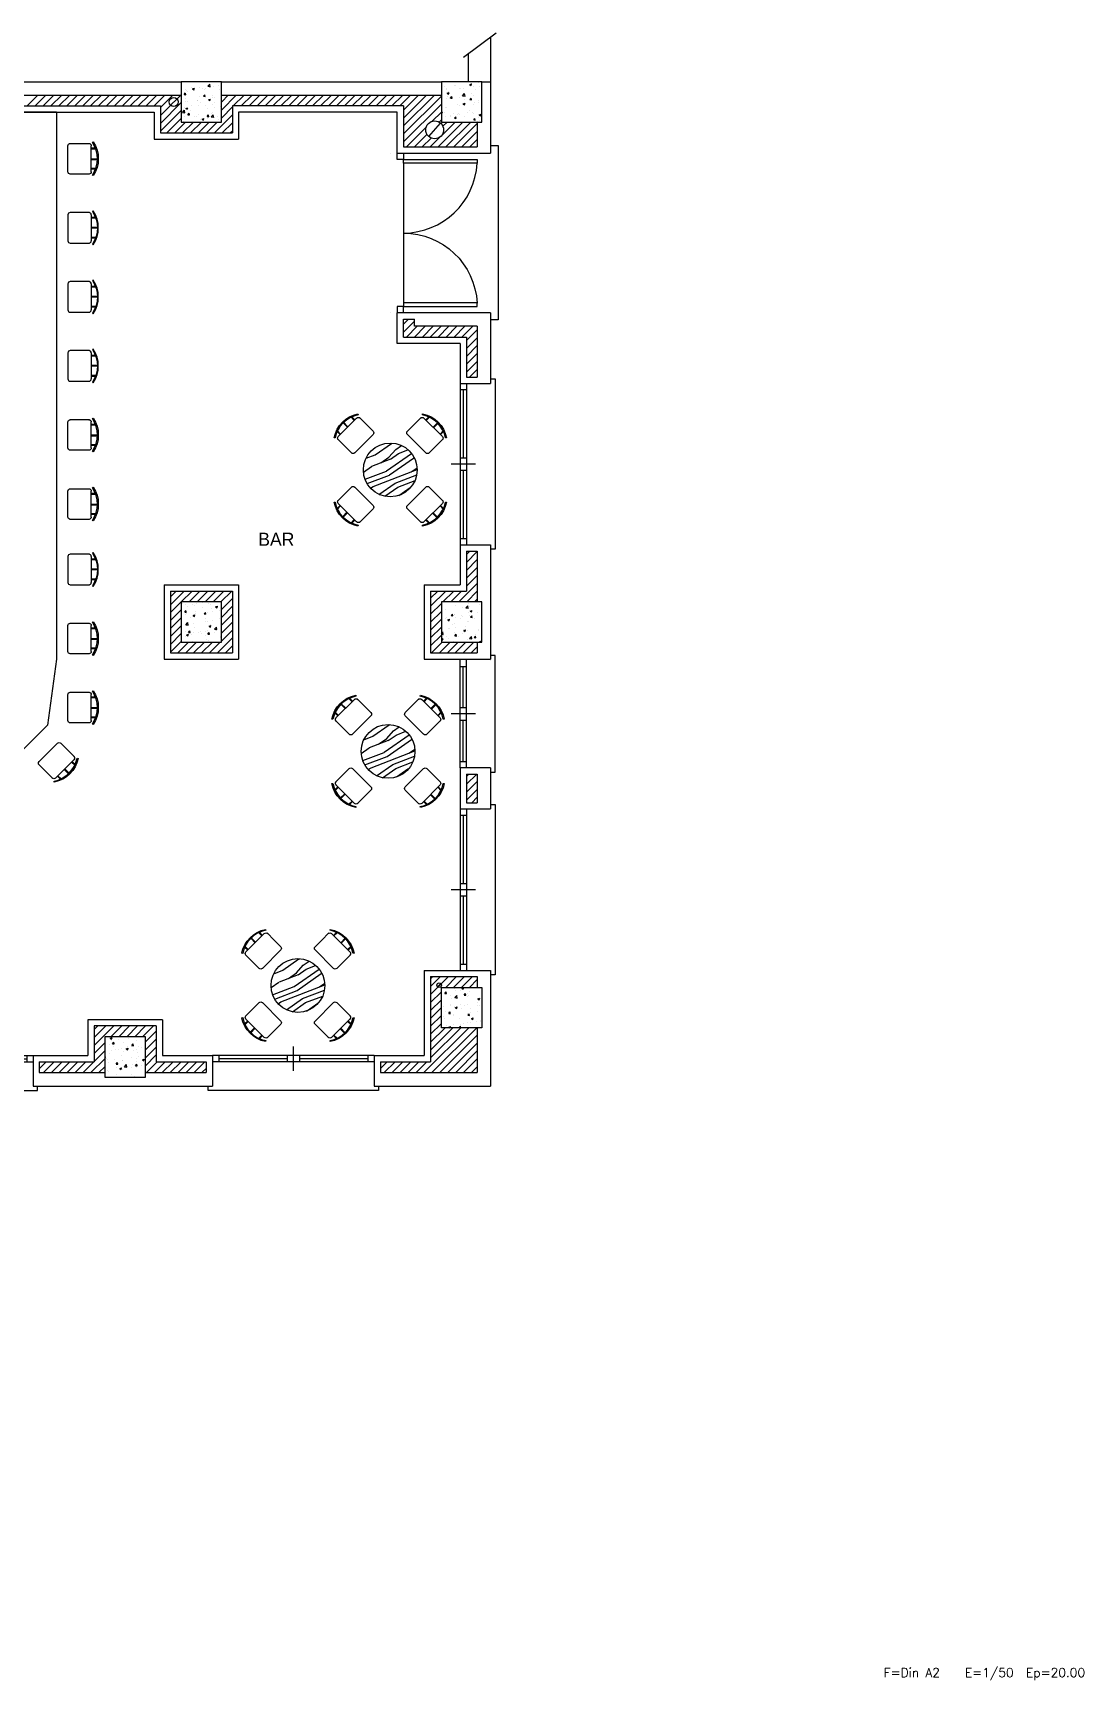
# Model space of a CAD drawing. Extents: x 33.7 to 63.4, y -76.7 to 11.5.
# Drawn here: x 51.65 to 63.36, y -24.05 to -5.68 of the extents above; entities that cross this region are included whole.
import ezdxf
from ezdxf.enums import TextEntityAlignment as Align

# ---------------------------------------------------------------- set-up
doc = ezdxf.new("R2010")
doc.units = 0
doc.header["$LTSCALE"] = 0.375
doc.layers.get('0').update_dxf_attribs({"linetype": 'CONTINUOUS'})
for name, color, linetype in [('AUX', 7, 'CONTINUOUS'), ('CARPINTERIA', 44, 'CONTINUOUS'), ('FORMATO', 3, 'CONTINUOUS'), ('INSONORIZACION', 43, 'CONTINUOUS'), ('MUEBLES', 1, 'CONTINUOUS'), ('MUROS', 3, 'CONTINUOUS'), ('PILARES', 2, 'CONTINUOUS'), ('TEXTOS', 2, 'CONTINUOUS')]:
    doc.layers.add(name, color=color, linetype=linetype)
doc.styles.add('SANSSERIF', font='UNIV.SHX')
doc.styles.get("Standard").update_dxf_attribs({"font": 'simplex', "height": 0.1})

# ---------------------------------------------------------------- blocks, each defined once
blk = doc.blocks.new('$HO08200007N')
at = {"color": 0}
for p, q in [((0.07, 0), (0.07, 0.82)), ((0.07, 0.82), (0.11, 0.82)), ((0.11, 0.82), (0.11, 0)), ((0, 0), (0.07, 0)), ((0.07, 0), (0.07, -0.07)), ((0.11, 0), (0.07, 0)), ((0.07, -0.07), (0, -0.07))]:
    blk.add_line(p, q, dxfattribs=at)
blk.add_arc((0.068, -0.001), 0.822, 0.0525, 87.0833, dxfattribs=at)
blk = doc.blocks.new('$D108200007N08215000N')
at = {"color": 0}
for p, q in [((0, 0.15), (0, 0.15)), ((0, 0), (0, 0)), ((1.78, 0.15), (1.78, 0.15)), ((1.78, 0), (1.78, 0))]:
    blk.add_line(p, q, dxfattribs=at)
at = {"color": 0, "invisible_edges": 15}
blk.add_3dface([(0, 0), (1.78, 0), (1.78, 0.15), (0, 0.15)], dxfattribs=at)
at = {"color": 0}
blk.add_blockref('$HO08200007N', (0, 0.15), dxfattribs=at)
at = {"color": 0, "xscale": -1}
blk.add_blockref('$HO08200007N', (1.78, 0.15), dxfattribs=at)
blk = doc.blocks.new('$HV060000')
at = {"color": 0}
for p, q in [((0, 0.07), (0.6, 0.07)), ((0, 0), (0.6, 0)), ((0.07, 0), (0.07, 0.07)), ((0.07, 0.035), (0.53, 0.035)), ((0.53, 0), (0.53, 0.07))]:
    blk.add_line(p, q, dxfattribs=at)
blk = doc.blocks.new('$V1060000120000340002S')
at = {"color": 0}
for p, q in [((-0.05, 0.34), (-0.05, 0.39)), ((-0.05, 0.39), (1.25, 0.39)), ((1.25, 0.39), (1.25, 0.34)), ((0, 0.34), (0, 0.34)), ((1.2, 0.34), (1.2, 0.34)), ((0.6, 0.17), (0.6, -0.1))]:
    blk.add_line(p, q, dxfattribs=at)
at = {"color": 0, "invisible_edges": 15}
blk.add_3dface([(0, 0), (1.2, 0), (1.2, 0.34), (0, 0.34)], dxfattribs=at)
at = {"color": 0}
for p in [(0, 0), (0.6, 0)]:
    blk.add_blockref('$HV060000', p, dxfattribs=at)
blk = doc.blocks.new('*X16')
at = {"color": 0}
for p, q in [((166.439, 135.591), (166.591, 135.743)), ((166.439, 135.679), (166.502, 135.743)), ((166.439, 135.503), (166.559, 135.623)), ((166.559, 135.623), (166.679, 135.743)), ((166.647, 135.623), (166.767, 135.743)), ((166.736, 135.623), (166.856, 135.743)), ((166.824, 135.623), (166.944, 135.743)), ((166.913, 135.623), (167.033, 135.743)), ((167.001, 135.623), (167.121, 135.743)), ((167.009, 135.542), (167.129, 135.662)), ((167.009, 135.454), (167.129, 135.574)), ((166.439, 135.414), (166.559, 135.534)), ((166.439, 135.326), (166.559, 135.446)), ((167.009, 135.365), (167.129, 135.485)), ((167.009, 135.277), (167.129, 135.397)), ((166.439, 135.237), (166.559, 135.357)), ((166.439, 135.149), (166.559, 135.269)), ((166.961, 135.053), (167.129, 135.22)), ((167.009, 135.189), (167.129, 135.309)), ((166.439, 135.061), (166.559, 135.181)), ((166.519, 135.053), (166.639, 135.173)), ((166.608, 135.053), (166.728, 135.173)), ((166.696, 135.053), (166.816, 135.173)), ((166.785, 135.053), (166.905, 135.173)), ((166.873, 135.053), (166.993, 135.173)), ((167.05, 135.053), (167.129, 135.132))]:
    blk.add_line(p, q, dxfattribs=at)
blk = doc.blocks.new('$HV090000')
at = {"color": 0}
for p, q in [((0, 0.07), (0.9, 0.07)), ((0, 0), (0.9, 0)), ((0.07, 0), (0.07, 0.07)), ((0.07, 0.035), (0.83, 0.035)), ((0.83, 0), (0.83, 0.07))]:
    blk.add_line(p, q, dxfattribs=at)
blk = doc.blocks.new('$V1090000180000340002S')
at = {"color": 0}
for p, q in [((-0.05, 0.34), (-0.05, 0.39)), ((-0.05, 0.39), (1.85, 0.39)), ((1.85, 0.39), (1.85, 0.34)), ((0, 0.34), (0, 0.34)), ((1.8, 0.34), (1.8, 0.34)), ((0.9, 0.17), (0.9, -0.1))]:
    blk.add_line(p, q, dxfattribs=at)
at = {"color": 0, "invisible_edges": 15}
blk.add_3dface([(0, 0), (1.8, 0), (1.8, 0.34), (0, 0.34)], dxfattribs=at)
at = {"color": 0}
for p in [(0, 0), (0.9, 0)]:
    blk.add_blockref('$HV090000', p, dxfattribs=at)
blk = doc.blocks.new('*X19')
at = {"color": 0}
for p, q in [((166.56, 141.418), (166.559, 141.423)), ((166.559, 141.418), (166.56, 141.418)), ((166.591, 141.28), (166.605, 141.298)), ((166.591, 141.28), (166.609, 141.279)), ((166.609, 141.279), (166.606, 141.297)), ((166.607, 141.335), (166.607, 141.335)), ((166.621, 141.321), (166.621, 141.321)), ((166.631, 141.312), (166.631, 141.312)), ((166.669, 141.354), (166.669, 141.354)), ((166.684, 141.344), (166.705, 141.352)), ((166.684, 141.344), (166.699, 141.334)), ((166.699, 141.333), (166.705, 141.352)), ((166.706, 141.322), (166.706, 141.322)), ((166.724, 141.417), (166.724, 141.417)), ((166.761, 141.356), (166.761, 141.356)), ((166.796, 141.351), (166.796, 141.351)), ((166.806, 141.262), (166.821, 141.279)), ((166.806, 141.262), (166.824, 141.26)), ((166.819, 141.336), (166.819, 141.336)), ((166.824, 141.26), (166.821, 141.279)), ((166.829, 141.347), (166.829, 141.347)), ((166.853, 141.373), (166.877, 141.397)), ((166.853, 141.373), (166.88, 141.368)), ((166.88, 141.368), (166.877, 141.397)), ((166.909, 141.275), (166.909, 141.275)), ((166.913, 141.375), (166.913, 141.375)), ((166.971, 141.381), (166.971, 141.381)), ((166.989, 141.34), (166.989, 141.34)), ((169.494, 141.365), (169.494, 141.365)), ((169.515, 141.351), (169.515, 141.351)), ((169.515, 141.333), (169.515, 141.333)), ((169.523, 141.296), (169.544, 141.304)), ((169.523, 141.296), (169.538, 141.286)), ((169.529, 141.262), (169.529, 141.262)), ((169.534, 141.316), (169.534, 141.316)), ((169.538, 141.286), (169.544, 141.304)), ((169.608, 141.38), (169.608, 141.38)), ((169.611, 141.384), (169.611, 141.384)), ((169.666, 141.352), (169.666, 141.352)), ((169.675, 141.344), (169.675, 141.344)), ((169.695, 141.268), (169.718, 141.292)), ((169.695, 141.268), (169.722, 141.263)), ((169.709, 141.346), (169.709, 141.346)), ((169.722, 141.263), (169.718, 141.292)), ((169.719, 141.286), (169.719, 141.286)), ((169.772, 141.378), (169.772, 141.378)), ((169.775, 141.393), (169.796, 141.401)), ((169.775, 141.393), (169.79, 141.383)), ((169.79, 141.383), (169.796, 141.401)), ((169.794, 141.296), (169.794, 141.296)), ((169.797, 141.405), (169.797, 141.405)), ((169.818, 141.275), (169.818, 141.275)), ((169.822, 141.375), (169.822, 141.375)), ((169.835, 141.337), (169.835, 141.337)), ((169.873, 141.415), (169.873, 141.415)), ((169.884, 141.376), (169.884, 141.376)), ((169.907, 141.311), (169.907, 141.311)), ((166.56, 141.186), (166.56, 141.186)), ((166.573, 141.08), (166.596, 141.105)), ((166.573, 141.08), (166.599, 141.076)), ((166.6, 141.076), (166.596, 141.105)), ((166.6, 141.135), (166.6, 141.135)), ((166.603, 141.235), (166.603, 141.235)), ((166.611, 141.2), (166.611, 141.2)), ((166.611, 141.126), (166.632, 141.134)), ((166.611, 141.126), (166.626, 141.116)), ((166.626, 141.116), (166.632, 141.134)), ((166.627, 141.203), (166.627, 141.203)), ((166.661, 141.1), (166.661, 141.1)), ((166.674, 141.16), (166.674, 141.16)), ((166.735, 141.216), (166.735, 141.216)), ((166.74, 141.218), (166.74, 141.218)), ((166.754, 141.156), (166.754, 141.156)), ((166.757, 141.256), (166.757, 141.256)), ((166.771, 141.194), (166.771, 141.194)), ((166.834, 141.153), (166.834, 141.153)), ((166.851, 141.125), (166.851, 141.125)), ((166.863, 141.223), (166.884, 141.231)), ((166.863, 141.223), (166.878, 141.213)), ((166.878, 141.213), (166.884, 141.231)), ((166.905, 141.175), (166.905, 141.175)), ((166.91, 141.246), (166.91, 141.246)), ((166.926, 141.135), (166.926, 141.135)), ((166.93, 141.243), (166.93, 141.243)), ((166.931, 141.187), (166.931, 141.187)), ((166.994, 141.147), (166.994, 141.147)), ((167.005, 141.253), (167.005, 141.253)), ((169.459, 141.082), (169.471, 141.087)), ((169.465, 141.069), (169.471, 141.087)), ((169.493, 141.079), (169.493, 141.079)), ((169.507, 141.134), (169.507, 141.134)), ((169.511, 141.233), (169.511, 141.233)), ((169.521, 141.137), (169.521, 141.137)), ((169.552, 141.232), (169.552, 141.232)), ((169.562, 141.242), (169.576, 141.26)), ((169.562, 141.242), (169.58, 141.241)), ((169.58, 141.241), (169.576, 141.26)), ((169.64, 141.168), (169.64, 141.168)), ((169.659, 141.153), (169.659, 141.153)), ((169.663, 141.253), (169.663, 141.253)), ((169.696, 141.167), (169.696, 141.167)), ((169.702, 141.176), (169.723, 141.184)), ((169.702, 141.176), (169.717, 141.165)), ((169.712, 141.225), (169.712, 141.225)), ((169.715, 141.178), (169.715, 141.178)), ((169.717, 141.165), (169.723, 141.183)), ((169.768, 141.101), (169.768, 141.101)), ((169.777, 141.224), (169.792, 141.241)), ((169.777, 141.224), (169.795, 141.222)), ((169.795, 141.222), (169.792, 141.241)), ((169.815, 141.175), (169.815, 141.175)), ((169.828, 141.193), (169.828, 141.193)), ((169.871, 141.197), (169.871, 141.197)), ((169.872, 141.218), (169.872, 141.218)), ((166.583, 140.982), (166.583, 140.982)), ((166.596, 141.035), (166.596, 141.035)), ((166.633, 141.055), (166.647, 141.072)), ((166.633, 141.055), (166.651, 141.053)), ((166.651, 141.053), (166.647, 141.072)), ((166.711, 141.041), (166.711, 141.041)), ((166.723, 141.037), (166.723, 141.037)), ((166.75, 141.056), (166.75, 141.056)), ((166.772, 141.006), (166.772, 141.006)), ((166.79, 141.005), (166.811, 141.013)), ((166.79, 141.005), (166.805, 140.995)), ((166.805, 140.995), (166.811, 141.013)), ((166.847, 141.016), (166.847, 141.016)), ((166.848, 141.036), (166.862, 141.053)), ((166.848, 141.036), (166.866, 141.034)), ((166.866, 141.034), (166.862, 141.053)), ((166.871, 141.034), (166.871, 141.034)), ((166.893, 141.031), (166.916, 141.055)), ((166.893, 141.031), (166.92, 141.027)), ((166.898, 141.067), (166.898, 141.067)), ((166.898, 140.976), (166.898, 140.976)), ((166.902, 141.075), (166.902, 141.075)), ((166.92, 141.026), (166.916, 141.055)), ((166.961, 141.031), (166.961, 141.031)), ((166.97, 141.001), (166.97, 141.001)), ((169.459, 141.073), (169.465, 141.069)), ((169.504, 141.034), (169.504, 141.034)), ((169.557, 141.038), (169.557, 141.038)), ((169.561, 141.05), (169.561, 141.05)), ((169.593, 141.071), (169.593, 141.071)), ((169.603, 141.017), (169.618, 141.034)), ((169.603, 141.017), (169.621, 141.015)), ((169.622, 141.015), (169.618, 141.034)), ((169.636, 141.06), (169.636, 141.06)), ((169.654, 141.072), (169.654, 141.072)), ((169.655, 141.053), (169.655, 141.053)), ((169.717, 141.031), (169.717, 141.031)), ((169.749, 141.075), (169.749, 141.075)), ((169.808, 140.975), (169.808, 140.975)), ((169.811, 141.075), (169.811, 141.075)), ((169.814, 141.065), (169.814, 141.065)), ((169.819, 140.998), (169.833, 141.015)), ((169.819, 140.998), (169.837, 140.996)), ((169.837, 140.996), (169.833, 141.015)), ((169.86, 140.981), (169.86, 140.981)), ((169.877, 141.025), (169.877, 141.025)), ((169.881, 141.055), (169.902, 141.063)), ((169.881, 141.055), (169.896, 141.045)), ((169.883, 140.996), (169.883, 140.996)), ((169.896, 141.045), (169.902, 141.063))]:
    blk.add_line(p, q, dxfattribs=at)
blk = doc.blocks.new('*X20')
at = {"color": 0}
for p, q in [((166.567, 135.608), (166.567, 135.608)), ((166.607, 135.622), (166.607, 135.622)), ((166.608, 135.588), (166.608, 135.588)), ((166.63, 135.568), (166.63, 135.568)), ((166.683, 135.598), (166.683, 135.598)), ((166.701, 135.583), (166.701, 135.583)), ((166.727, 135.601), (166.727, 135.601)), ((166.797, 135.613), (166.797, 135.613)), ((166.857, 135.605), (166.857, 135.605)), ((166.887, 135.595), (166.887, 135.595)), ((166.942, 135.567), (166.963, 135.575)), ((166.942, 135.567), (166.957, 135.557)), ((166.957, 135.557), (166.963, 135.575)), ((169.52, 135.618), (169.52, 135.618)), ((169.611, 135.583), (169.611, 135.583)), ((169.731, 135.555), (169.754, 135.579)), ((169.758, 135.55), (169.754, 135.579)), ((169.765, 135.604), (169.765, 135.604)), ((169.771, 135.573), (169.771, 135.573)), ((169.885, 135.588), (169.885, 135.588)), ((166.597, 135.507), (166.612, 135.525)), ((166.597, 135.507), (166.615, 135.506)), ((166.604, 135.48), (166.604, 135.48)), ((166.609, 135.368), (166.632, 135.392)), ((166.615, 135.506), (166.612, 135.524)), ((166.635, 135.363), (166.632, 135.392)), ((166.667, 135.449), (166.667, 135.449)), ((166.69, 135.471), (166.711, 135.479)), ((166.69, 135.471), (166.705, 135.461)), ((166.694, 135.383), (166.694, 135.383)), ((166.697, 135.483), (166.697, 135.483)), ((166.705, 135.46), (166.711, 135.479)), ((166.718, 135.495), (166.718, 135.495)), ((166.722, 135.517), (166.722, 135.517)), ((166.79, 135.561), (166.79, 135.561)), ((166.813, 135.489), (166.827, 135.506)), ((166.813, 135.489), (166.83, 135.487)), ((166.831, 135.487), (166.827, 135.506)), ((166.827, 135.442), (166.827, 135.442)), ((166.828, 135.401), (166.828, 135.401)), ((166.85, 135.405), (166.85, 135.405)), ((166.853, 135.505), (166.853, 135.505)), ((166.897, 135.547), (166.897, 135.547)), ((166.903, 135.411), (166.903, 135.411)), ((166.907, 135.52), (166.907, 135.52)), ((166.95, 135.554), (166.95, 135.554)), ((166.982, 135.53), (166.982, 135.53)), ((166.987, 135.435), (166.987, 135.435)), ((167.004, 135.427), (167.004, 135.427)), ((167.007, 135.526), (167.007, 135.526)), ((169.506, 135.538), (169.506, 135.538)), ((169.508, 135.439), (169.508, 135.439)), ((169.513, 135.446), (169.513, 135.446)), ((169.529, 135.423), (169.55, 135.431)), ((169.529, 135.423), (169.544, 135.413)), ((169.544, 135.413), (169.55, 135.431)), ((169.568, 135.469), (169.583, 135.487)), ((169.568, 135.469), (169.586, 135.468)), ((169.586, 135.468), (169.583, 135.487)), ((169.603, 135.383), (169.603, 135.383)), ((169.607, 135.483), (169.607, 135.483)), ((169.61, 135.48), (169.61, 135.48)), ((169.617, 135.445), (169.617, 135.445)), ((169.673, 135.439), (169.673, 135.439)), ((169.683, 135.469), (169.683, 135.469)), ((169.692, 135.455), (169.692, 135.455)), ((169.696, 135.563), (169.696, 135.563)), ((169.731, 135.555), (169.757, 135.551)), ((169.755, 135.403), (169.755, 135.403)), ((169.757, 135.404), (169.757, 135.404)), ((169.761, 135.504), (169.761, 135.504)), ((169.77, 135.473), (169.77, 135.473)), ((169.781, 135.52), (169.802, 135.528)), ((169.781, 135.52), (169.796, 135.51)), ((169.783, 135.451), (169.798, 135.468)), ((169.783, 135.451), (169.801, 135.449)), ((169.796, 135.51), (169.802, 135.528)), ((169.801, 135.449), (169.798, 135.468)), ((169.806, 135.47), (169.806, 135.47)), ((169.833, 135.433), (169.833, 135.433)), ((169.858, 135.499), (169.858, 135.499)), ((166.56, 135.258), (166.56, 135.258)), ((166.607, 135.242), (166.607, 135.242)), ((166.609, 135.368), (166.635, 135.363)), ((166.609, 135.296), (166.609, 135.296)), ((166.617, 135.253), (166.638, 135.261)), ((166.617, 135.253), (166.632, 135.243)), ((166.632, 135.243), (166.638, 135.261)), ((166.639, 135.376), (166.639, 135.376)), ((166.639, 135.282), (166.653, 135.299)), ((166.639, 135.282), (166.657, 135.28)), ((166.657, 135.28), (166.654, 135.299)), ((166.672, 135.255), (166.672, 135.255)), ((166.69, 135.283), (166.69, 135.283)), ((166.71, 135.338), (166.71, 135.338)), ((166.749, 135.283), (166.749, 135.283)), ((166.769, 135.289), (166.769, 135.289)), ((166.782, 135.272), (166.782, 135.272)), ((166.824, 135.293), (166.824, 135.293)), ((166.832, 135.249), (166.832, 135.249)), ((166.842, 135.206), (166.842, 135.206)), ((166.846, 135.306), (166.846, 135.306)), ((166.854, 135.263), (166.869, 135.28)), ((166.854, 135.263), (166.872, 135.261)), ((166.869, 135.35), (166.89, 135.358)), ((166.869, 135.35), (166.884, 135.34)), ((166.872, 135.261), (166.869, 135.28)), ((166.884, 135.34), (166.89, 135.358)), ((166.885, 135.368), (166.885, 135.368)), ((166.929, 135.318), (166.952, 135.342)), ((166.929, 135.318), (166.955, 135.314)), ((166.929, 135.282), (166.929, 135.282)), ((166.938, 135.308), (166.938, 135.308)), ((166.956, 135.314), (166.952, 135.342)), ((166.956, 135.303), (166.956, 135.303)), ((166.992, 135.242), (166.992, 135.242)), ((166.996, 135.227), (166.996, 135.227)), ((167, 135.327), (167, 135.327)), ((169.459, 135.271), (169.474, 135.287)), ((169.459, 135.261), (169.477, 135.258)), ((169.459, 135.207), (169.477, 135.214)), ((169.459, 135.208), (169.459, 135.208)), ((169.459, 135.204), (169.471, 135.196)), ((169.471, 135.195), (169.477, 135.214)), ((169.477, 135.258), (169.474, 135.287)), ((169.52, 135.238), (169.52, 135.238)), ((169.534, 135.218), (169.534, 135.218)), ((169.538, 135.326), (169.538, 135.326)), ((169.55, 135.327), (169.55, 135.327)), ((169.58, 135.373), (169.58, 135.373)), ((169.6, 135.283), (169.6, 135.283)), ((169.61, 135.244), (169.624, 135.261)), ((169.61, 135.244), (169.628, 135.242)), ((169.613, 135.336), (169.613, 135.336)), ((169.628, 135.242), (169.624, 135.261)), ((169.648, 135.233), (169.648, 135.233)), ((169.695, 135.268), (169.695, 135.268)), ((169.708, 135.302), (169.729, 135.311)), ((169.708, 135.302), (169.723, 135.292)), ((169.71, 135.32), (169.71, 135.32)), ((169.723, 135.292), (169.729, 135.31)), ((169.727, 135.351), (169.727, 135.351)), ((169.75, 135.204), (169.75, 135.204)), ((169.754, 135.304), (169.754, 135.304)), ((169.771, 135.213), (169.794, 135.237)), ((169.771, 135.213), (169.797, 135.209)), ((169.797, 135.209), (169.794, 135.237)), ((169.825, 135.225), (169.84, 135.242)), ((169.825, 135.225), (169.843, 135.223)), ((169.837, 135.258), (169.837, 135.258)), ((169.843, 135.223), (169.84, 135.242)), ((169.869, 135.298), (169.869, 135.298)), ((169.87, 135.314), (169.87, 135.314)), ((169.902, 135.223), (169.902, 135.223)), ((169.905, 135.323), (169.905, 135.323)), ((166.686, 135.183), (166.686, 135.183)), ((166.745, 135.175), (166.745, 135.175)), ((166.859, 135.19), (166.859, 135.19)), ((169.491, 135.174), (169.491, 135.174)), ((169.596, 135.183), (169.596, 135.183)), ((169.887, 135.182), (169.908, 135.19)), ((169.887, 135.182), (169.899, 135.173)), ((169.902, 135.173), (169.908, 135.19)), ((169.498, 131.257), (169.513, 131.275)), ((169.498, 131.26), (169.498, 131.26)), ((169.498, 131.257), (169.516, 131.256)), ((169.516, 131.256), (169.513, 131.274)), ((169.564, 131.228), (169.564, 131.228)), ((169.57, 131.194), (169.57, 131.194)), ((169.604, 131.21), (169.604, 131.21)), ((169.607, 131.209), (169.631, 131.234)), ((169.607, 131.209), (169.634, 131.205)), ((169.608, 131.309), (169.608, 131.309)), ((169.616, 131.284), (169.616, 131.284)), ((169.634, 131.205), (169.631, 131.234)), ((169.64, 131.238), (169.64, 131.238)), ((169.673, 131.29), (169.673, 131.29)), ((169.687, 131.315), (169.708, 131.323)), ((169.687, 131.315), (169.702, 131.304)), ((169.702, 131.304), (169.708, 131.322)), ((169.714, 131.238), (169.728, 131.256)), ((169.714, 131.238), (169.732, 131.237)), ((169.732, 131.237), (169.728, 131.256)), ((169.745, 131.224), (169.745, 131.224)), ((169.753, 131.253), (169.753, 131.253)), ((169.756, 131.229), (169.756, 131.229)), ((169.776, 131.277), (169.776, 131.277)), ((169.848, 131.32), (169.848, 131.32)), ((169.864, 131.16), (169.864, 131.16)), ((169.866, 131.194), (169.887, 131.202)), ((169.866, 131.194), (169.881, 131.184)), ((169.881, 131.184), (169.887, 131.202)), ((169.461, 131.097), (169.461, 131.097)), ((169.482, 131.002), (169.482, 131.002)), ((169.486, 131.11), (169.486, 131.11)), ((169.498, 130.978), (169.498, 130.978)), ((169.51, 131.059), (169.51, 131.059)), ((169.54, 131.032), (169.554, 131.049)), ((169.54, 131.032), (169.558, 131.03)), ((169.558, 131.03), (169.555, 131.049)), ((169.557, 131.131), (169.557, 131.131)), ((169.561, 131.12), (169.561, 131.12)), ((169.595, 131.017), (169.595, 131.017)), ((169.597, 131.01), (169.597, 131.01)), ((169.6, 131.11), (169.6, 131.11)), ((169.614, 131.097), (169.635, 131.105)), ((169.614, 131.097), (169.629, 131.087)), ((169.621, 131.091), (169.621, 131.091)), ((169.629, 131.087), (169.635, 131.105)), ((169.674, 131.135), (169.674, 131.135)), ((169.685, 131.089), (169.685, 131.089)), ((169.718, 131.124), (169.718, 131.124)), ((169.748, 131.029), (169.748, 131.029)), ((169.752, 131.129), (169.752, 131.129)), ((169.755, 131.013), (169.77, 131.03)), ((169.755, 131.013), (169.773, 131.011)), ((169.773, 131.011), (169.77, 131.03)), ((169.781, 131.084), (169.781, 131.084)), ((169.785, 131.042), (169.785, 131.042)), ((169.793, 130.976), (169.814, 130.984)), ((169.793, 130.976), (169.808, 130.966)), ((169.808, 130.966), (169.814, 130.984)), ((169.86, 131.119), (169.86, 131.119)), ((169.86, 131.051), (169.86, 131.051)), ((169.878, 131.117), (169.878, 131.117)), ((169.904, 131.051), (169.904, 131.051)), ((169.908, 131.151), (169.908, 131.151)), ((169.497, 130.88), (169.497, 130.88)), ((169.516, 130.898), (169.516, 130.898)), ((169.541, 130.879), (169.562, 130.888)), ((169.541, 130.879), (169.551, 130.873)), ((169.558, 130.873), (169.562, 130.887)), ((169.593, 130.91), (169.593, 130.91)), ((169.653, 130.873), (169.671, 130.892)), ((169.658, 130.972), (169.658, 130.972)), ((169.673, 130.873), (169.671, 130.892)), ((169.672, 130.91), (169.672, 130.91)), ((169.706, 130.923), (169.706, 130.923)), ((169.745, 130.929), (169.745, 130.929)), ((169.781, 130.933), (169.781, 130.933)), ((169.818, 130.965), (169.818, 130.965)), ((169.847, 130.94), (169.847, 130.94)), ((169.895, 130.948), (169.895, 130.948)), ((169.9, 130.952), (169.9, 130.952)), ((165.759, 130.686), (165.759, 130.686)), ((165.767, 130.757), (165.788, 130.765)), ((165.767, 130.757), (165.782, 130.747)), ((165.779, 130.622), (165.779, 130.622)), ((165.782, 130.747), (165.788, 130.765)), ((165.783, 130.73), (165.783, 130.73)), ((165.792, 130.693), (165.806, 130.711)), ((165.792, 130.693), (165.81, 130.692)), ((165.798, 130.668), (165.798, 130.668)), ((165.81, 130.692), (165.806, 130.711)), ((165.824, 130.63), (165.824, 130.63)), ((165.858, 130.74), (165.858, 130.74)), ((165.861, 130.628), (165.861, 130.628)), ((165.892, 130.637), (165.892, 130.637)), ((165.909, 130.607), (165.909, 130.607)), ((165.913, 130.707), (165.913, 130.707)), ((165.946, 130.637), (165.967, 130.645)), ((165.946, 130.637), (165.961, 130.627)), ((165.958, 130.661), (165.958, 130.661)), ((165.961, 130.626), (165.967, 130.645)), ((165.971, 130.755), (165.971, 130.755)), ((165.999, 130.66), (165.999, 130.66)), ((166.007, 130.675), (166.021, 130.692)), ((166.007, 130.675), (166.025, 130.673)), ((166.025, 130.673), (166.021, 130.692)), ((166.021, 130.621), (166.021, 130.621)), ((166.061, 130.626), (166.061, 130.626)), ((166.065, 130.726), (166.065, 130.726)), ((166.082, 130.662), (166.082, 130.662)), ((166.118, 130.655), (166.118, 130.655)), ((166.157, 130.672), (166.157, 130.672)), ((165.709, 130.545), (165.715, 130.548)), ((165.709, 130.53), (165.715, 130.548)), ((165.709, 130.53), (165.709, 130.53)), ((165.721, 130.534), (165.721, 130.534)), ((165.738, 130.516), (165.738, 130.516)), ((165.752, 130.486), (165.752, 130.486)), ((165.755, 130.586), (165.755, 130.586)), ((165.813, 130.519), (165.813, 130.519)), ((165.833, 130.468), (165.848, 130.485)), ((165.833, 130.468), (165.851, 130.466)), ((165.836, 130.429), (165.836, 130.429)), ((165.851, 130.466), (165.848, 130.485)), ((165.873, 130.419), (165.894, 130.427)), ((165.888, 130.409), (165.894, 130.427)), ((165.896, 130.564), (165.896, 130.564)), ((165.899, 130.509), (165.899, 130.509)), ((165.906, 130.507), (165.906, 130.507)), ((165.924, 130.438), (165.948, 130.462)), ((165.924, 130.438), (165.951, 130.434)), ((165.924, 130.425), (165.924, 130.425)), ((165.951, 130.433), (165.948, 130.462)), ((165.999, 130.435), (165.999, 130.435)), ((166.003, 130.544), (166.003, 130.544)), ((166.011, 130.459), (166.011, 130.459)), ((166.049, 130.449), (166.063, 130.466)), ((166.049, 130.449), (166.066, 130.447)), ((166.054, 130.427), (166.054, 130.427)), ((166.057, 130.526), (166.057, 130.526)), ((166.059, 130.502), (166.059, 130.502)), ((166.067, 130.447), (166.063, 130.466)), ((166.071, 130.594), (166.071, 130.594)), ((166.078, 130.554), (166.078, 130.554)), ((166.113, 130.45), (166.113, 130.45)), ((166.125, 130.516), (166.146, 130.524)), ((166.125, 130.516), (166.14, 130.506)), ((166.14, 130.506), (166.146, 130.524)), ((165.735, 130.4), (165.735, 130.4)), ((165.748, 130.386), (165.748, 130.386)), ((165.84, 130.356), (165.84, 130.356)), ((165.873, 130.419), (165.888, 130.409)), ((165.902, 130.407), (165.902, 130.407)), ((166, 130.349), (166, 130.349)), ((166.034, 130.332), (166.034, 130.332)), ((166.05, 130.327), (166.05, 130.327))]:
    blk.add_line(p, q, dxfattribs=at)
blk = doc.blocks.new('*X30')
at = {"color": 0}
for p, q in [((164.841, 141.153), (164.961, 141.273)), ((164.93, 141.153), (165.05, 141.273)), ((165.018, 141.153), (165.138, 141.273)), ((165.106, 141.153), (165.226, 141.273)), ((165.195, 141.153), (165.315, 141.273)), ((165.283, 141.153), (165.403, 141.273)), ((165.372, 141.153), (165.492, 141.273)), ((165.46, 141.153), (165.58, 141.273)), ((165.548, 141.153), (165.668, 141.273)), ((165.637, 141.153), (165.757, 141.273)), ((165.725, 141.153), (165.845, 141.273)), ((165.813, 141.153), (165.933, 141.273)), ((165.902, 141.153), (166.022, 141.273)), ((165.99, 141.153), (166.11, 141.273)), ((166.079, 141.153), (166.199, 141.273)), ((166.167, 141.153), (166.287, 141.273)), ((166.255, 141.153), (166.375, 141.273)), ((166.327, 141.136), (166.464, 141.273)), ((166.511, 141.232), (166.552, 141.273)), ((167.009, 141.199), (167.083, 141.273)), ((167.009, 141.111), (167.171, 141.273)), ((167.139, 141.153), (167.259, 141.273)), ((167.228, 141.153), (167.348, 141.273)), ((167.316, 141.153), (167.436, 141.273)), ((167.404, 141.153), (167.524, 141.273)), ((167.493, 141.153), (167.613, 141.273)), ((167.581, 141.153), (167.701, 141.273)), ((167.67, 141.153), (167.79, 141.273)), ((167.758, 141.153), (167.878, 141.273)), ((167.846, 141.153), (167.966, 141.273)), ((167.935, 141.153), (168.055, 141.273)), ((168.023, 141.153), (168.143, 141.273)), ((168.112, 141.153), (168.232, 141.273)), ((168.2, 141.153), (168.32, 141.273)), ((168.288, 141.153), (168.408, 141.273)), ((168.377, 141.153), (168.497, 141.273)), ((168.465, 141.153), (168.585, 141.273)), ((168.554, 141.153), (168.674, 141.273)), ((168.642, 141.153), (168.762, 141.273)), ((168.73, 141.153), (168.85, 141.273)), ((168.819, 141.153), (168.939, 141.273)), ((168.907, 141.153), (169.027, 141.273)), ((168.995, 141.153), (169.115, 141.273)), ((169.038, 141.107), (169.204, 141.273)), ((169.038, 141.018), (169.292, 141.273)), ((169.038, 140.93), (169.381, 141.273)), ((169.038, 140.842), (169.459, 141.263)), ((166.327, 140.959), (166.559, 141.191)), ((166.327, 141.048), (166.441, 141.162)), ((166.327, 140.871), (166.559, 141.103)), ((167.009, 141.022), (167.129, 141.142)), ((169.038, 140.753), (169.459, 141.174)), ((169.355, 140.983), (169.459, 141.086)), ((166.397, 140.853), (166.559, 141.014)), ((166.486, 140.853), (166.606, 140.973)), ((166.574, 140.853), (166.694, 140.973)), ((166.663, 140.853), (166.783, 140.973)), ((166.751, 140.853), (166.871, 140.973)), ((166.839, 140.853), (166.959, 140.973)), ((166.928, 140.853), (167.129, 141.054)), ((167.016, 140.853), (167.129, 140.966)), ((169.068, 140.696), (169.289, 140.916)), ((169.422, 140.696), (169.699, 140.973)), ((169.435, 140.973), (169.459, 140.997)), ((169.463, 140.825), (169.611, 140.973)), ((169.476, 140.927), (169.523, 140.973)), ((169.51, 140.696), (169.788, 140.973)), ((169.599, 140.696), (169.859, 140.956)), ((167.104, 140.853), (167.129, 140.877)), ((169.157, 140.696), (169.298, 140.837)), ((169.245, 140.696), (169.345, 140.795)), ((169.334, 140.696), (169.446, 140.808)), ((169.687, 140.696), (169.859, 140.867)), ((169.776, 140.696), (169.859, 140.779)), ((169.038, 138.72), (169.093, 138.776)), ((169.038, 138.632), (169.158, 138.752)), ((169.07, 138.576), (169.19, 138.696)), ((169.158, 138.576), (169.278, 138.696)), ((169.247, 138.576), (169.367, 138.696)), ((169.335, 138.576), (169.455, 138.696)), ((169.423, 138.576), (169.543, 138.696)), ((169.512, 138.576), (169.632, 138.696)), ((169.6, 138.576), (169.72, 138.696)), ((169.688, 138.576), (169.808, 138.696)), ((169.739, 138.537), (169.859, 138.657)), ((169.739, 138.449), (169.859, 138.569)), ((169.739, 138.361), (169.859, 138.481)), ((169.739, 138.272), (169.859, 138.392)), ((169.739, 138.184), (169.859, 138.304)), ((169.772, 138.129), (169.859, 138.215)), ((169.739, 136.151), (169.777, 136.189)), ((169.739, 136.063), (169.859, 136.183)), ((169.739, 135.974), (169.859, 136.094)), ((169.739, 135.886), (169.859, 136.006)), ((169.653, 135.623), (169.859, 135.829)), ((169.739, 135.797), (169.859, 135.917)), ((169.339, 135.663), (169.419, 135.743)), ((169.339, 135.574), (169.507, 135.743)), ((169.339, 135.486), (169.459, 135.606)), ((169.476, 135.623), (169.596, 135.743)), ((169.564, 135.623), (169.684, 135.743)), ((169.741, 135.623), (169.859, 135.741)), ((169.829, 135.623), (169.859, 135.652)), ((169.339, 135.397), (169.459, 135.517)), ((169.339, 135.309), (169.459, 135.429)), ((169.339, 135.221), (169.459, 135.341)), ((169.339, 135.132), (169.459, 135.252)), ((169.348, 135.053), (169.468, 135.173)), ((169.436, 135.053), (169.556, 135.173)), ((169.525, 135.053), (169.645, 135.173)), ((169.613, 135.053), (169.733, 135.173)), ((169.701, 135.053), (169.821, 135.173)), ((169.79, 135.053), (169.859, 135.122)), ((169.739, 133.676), (169.766, 133.703)), ((169.739, 133.588), (169.854, 133.703)), ((169.739, 133.499), (169.859, 133.619)), ((169.739, 133.411), (169.859, 133.531)), ((169.799, 133.383), (169.859, 133.443)), ((169.339, 131.42), (169.362, 131.443)), ((169.339, 131.332), (169.45, 131.443)), ((169.339, 131.243), (169.539, 131.443)), ((169.507, 131.323), (169.627, 131.443)), ((169.595, 131.323), (169.715, 131.443)), ((169.684, 131.323), (169.804, 131.443)), ((169.772, 131.323), (169.859, 131.41)), ((169.339, 131.155), (169.459, 131.275)), ((169.339, 131.066), (169.459, 131.186)), ((169.339, 130.978), (169.459, 131.098)), ((169.339, 130.89), (169.459, 131.01)), ((165.589, 130.852), (165.63, 130.893)), ((165.589, 130.764), (165.718, 130.893)), ((165.589, 130.675), (165.807, 130.893)), ((165.775, 130.773), (165.895, 130.893)), ((165.863, 130.773), (165.983, 130.893)), ((165.952, 130.773), (166.072, 130.893)), ((166.04, 130.773), (166.16, 130.893)), ((166.128, 130.773), (166.248, 130.893)), ((166.159, 130.715), (166.279, 130.835)), ((169.264, 130.373), (169.764, 130.873)), ((169.339, 130.801), (169.459, 130.921)), ((169.339, 130.713), (169.499, 130.873)), ((169.339, 130.624), (169.587, 130.873)), ((169.339, 130.536), (169.676, 130.873)), ((169.352, 130.373), (169.852, 130.873)), ((169.441, 130.373), (169.859, 130.791)), ((165.589, 130.587), (165.709, 130.707)), ((165.589, 130.498), (165.709, 130.618)), ((166.159, 130.626), (166.279, 130.746)), ((166.159, 130.538), (166.279, 130.658)), ((169.529, 130.373), (169.859, 130.702)), ((169.618, 130.373), (169.859, 130.614)), ((164.976, 130.416), (165.053, 130.493)), ((165.021, 130.373), (165.141, 130.493)), ((165.11, 130.373), (165.23, 130.493)), ((165.198, 130.373), (165.318, 130.493)), ((165.287, 130.373), (165.407, 130.493)), ((165.375, 130.373), (165.495, 130.493)), ((165.463, 130.373), (165.583, 130.493)), ((165.552, 130.373), (165.709, 130.53)), ((165.64, 130.373), (165.709, 130.442)), ((166.159, 130.45), (166.279, 130.57)), ((166.17, 130.373), (166.29, 130.493)), ((166.259, 130.373), (166.379, 130.493)), ((166.347, 130.373), (166.467, 130.493)), ((166.436, 130.373), (166.556, 130.493)), ((166.524, 130.373), (166.644, 130.493)), ((166.612, 130.373), (166.732, 130.493)), ((166.701, 130.373), (166.821, 130.493)), ((168.779, 130.418), (168.854, 130.493)), ((168.822, 130.373), (168.942, 130.493)), ((168.91, 130.373), (169.03, 130.493)), ((168.999, 130.373), (169.119, 130.493)), ((169.087, 130.373), (169.207, 130.493)), ((169.176, 130.373), (169.296, 130.493)), ((169.706, 130.373), (169.859, 130.526)), ((169.794, 130.373), (169.859, 130.437)), ((166.789, 130.373), (166.839, 130.423))]:
    blk.add_line(p, q, dxfattribs=at)
blk = doc.blocks.new('TABUBONI')
at = {"layer": 'MUEBLES'}
for p, q in [((-0.171, 0.242), (-0.171, 0.13)), ((-0.145, 0.26), (0.145, 0.26)), ((-0.116, 0.308), (-0.116, 0.26)), ((-0.108, 0.31), (-0.108, 0.26)), ((-0.008, 0.26), (-0.008, 0.329)), ((0, 0.26), (0, 0.329)), ((0.108, 0.31), (0.108, 0.26)), ((0.116, 0.308), (0.116, 0.26)), ((0.171, 0.13), (0.171, 0.242)), ((-0.171, 0.13), (-0.171, 0.026)), ((-0.145, 0), (0.145, 0)), ((0.171, 0.026), (0.171, 0.13))]:
    blk.add_line(p, q, dxfattribs=at)
blk.add_lwpolyline([(0.188, 0.282, 0.302776), (-0.188, 0.282), (-0.182, 0.273, -0.302776), (0.182, 0.273)], format="xyb", close=True, dxfattribs=at)
for centre, start, end in [((-0.145, 0.234), 90, 180), ((0.145, 0.234), 0, 90), ((-0.145, 0.026), 180, 270), ((0.145, 0.026), 270, 360)]:
    blk.add_arc(centre, 0.0257, start, end, dxfattribs=at)
blk = doc.blocks.new('*X32')
at = {"color": 0}
for p, q in [((150.734, 128.206), (150.914, 128.332)), ((150.86, 128.026), (151.138, 128.22)), ((150.887, 128.179), (150.962, 128.264)), ((150.903, 128.156), (150.993, 128.219)), ((150.914, 128.332), (150.923, 128.335)), ((150.962, 128.264), (151.026, 128.309)), ((150.993, 128.219), (151.099, 128.26)), ((151.099, 128.26), (151.1, 128.261)), ((150.603, 128.013), (150.691, 128.075)), ((150.632, 128.167), (150.734, 128.206)), ((150.903, 128.156), (150.692, 128.075)), ((150.712, 127.854), (151.202, 128.042)), ((150.797, 128.116), (150.887, 128.179)), ((150.892, 127.981), (151.162, 128.17)), ((151.135, 128.017), (151.201, 128.062)), ((151.162, 128.17), (151.169, 128.172)), ((151.162, 128.17), (151.169, 128.172)), ((150.62, 127.933), (150.86, 128.025)), ((150.643, 127.885), (150.892, 127.98)), ((150.681, 127.833), (150.712, 127.854)), ((150.775, 127.764), (150.955, 127.89)), ((150.955, 127.89), (151.197, 127.983)), ((150.987, 127.845), (151.178, 127.919)), ((150.84, 127.743), (150.987, 127.845)), ((150.996, 127.751), (151.124, 127.841)), ((151.124, 127.841), (151.132, 127.844))]:
    blk.add_line(p, q, dxfattribs=at)

msp = doc.modelspace()

# ---------------------------------------------------------------- linework, layer by layer
at = {"layer": 'AUX'}
for p, q in [((53.178, -6.481), (53.251, -6.413)), ((56.059, -6.834), (56.189, -6.682)), ((56.748, -6.931), (56.832, -6.931)), ((56.832, -6.931), (56.832, -8.876)), ((56.832, -8.876), (56.748, -8.876)), ((56.156, -16.314), (56.192, -16.28))]:
    msp.add_line(p, q, dxfattribs=at)
for centre, radius in [((53.215, -6.447), 0.05), ((56.124, -6.758), 0.1), ((56.174, -16.297), 0.025)]:
    msp.add_circle(centre, radius, dxfattribs=at)
at = {"layer": 'CARPINTERIA'}
msp.add_line((55.777, -7.129), (55.777, -8.689), dxfattribs=at)
at = {"layer": 'MUEBLES'}
for p, q in [((51.908, -6.562), (51.308, -6.562)), ((51.908, -6.562), (51.908, -12.662)), ((51.908, -12.662), (51.808, -13.399)), ((51.808, -13.399), (51.036, -14.171))]:
    msp.add_line(p, q, dxfattribs=at)
for centre in [(55.629, -10.551), (55.604, -13.69), (54.599, -16.301)]:
    msp.add_circle(centre, 0.3, dxfattribs=at)
at = {"layer": 'MUROS'}
for p, q in [((56.444, -5.949), (56.81, -5.677)), ((56.748, -5.723), (56.748, -7.019)), ((56.498, -5.908), (56.498, -6.222)), ((49.598, -6.222), (53.298, -6.222)), ((53.748, -6.222), (56.198, -6.222)), ((56.648, -6.222), (56.748, -6.222)), ((49.448, -6.372), (53.298, -6.372)), ((53.748, -6.372), (56.198, -6.372)), ((49.328, -6.492), (53.067, -6.492)), ((49.788, -6.562), (52.997, -6.562)), ((52.997, -6.562), (52.997, -6.862)), ((53.067, -6.492), (53.067, -6.792)), ((53.868, -6.492), (53.868, -6.792)), ((55.777, -6.492), (53.868, -6.492)), ((53.938, -6.562), (53.938, -6.862)), ((55.707, -6.562), (53.938, -6.562)), ((55.707, -7.019), (55.707, -6.562)), ((55.777, -6.492), (55.777, -6.949)), ((53.067, -6.792), (53.868, -6.792)), ((56.598, -6.672), (56.598, -6.949)), ((52.997, -6.862), (53.938, -6.862)), ((55.777, -6.949), (56.598, -6.949)), ((55.707, -7.019), (56.748, -7.019)), ((56.748, -8.799), (55.707, -8.799)), ((55.707, -9.139), (55.707, -8.799)), ((56.748, -8.799), (56.748, -9.585)), ((55.777, -9.069), (55.777, -8.869)), ((55.777, -8.869), (55.897, -8.869)), ((55.897, -8.949), (55.897, -8.869)), ((56.598, -8.949), (55.897, -8.949)), ((56.598, -8.949), (56.598, -9.515)), ((56.408, -9.139), (55.707, -9.139)), ((55.777, -9.069), (56.478, -9.069)), ((56.408, -9.139), (56.408, -9.585)), ((56.478, -9.069), (56.478, -9.515)), ((56.478, -9.515), (56.598, -9.515)), ((56.408, -9.585), (56.748, -9.585)), ((56.408, -11.385), (56.408, -11.832)), ((56.408, -11.385), (56.748, -11.385)), ((56.748, -11.385), (56.748, -12.662)), ((56.478, -11.455), (56.478, -11.902)), ((56.478, -11.455), (56.598, -11.455)), ((56.598, -11.455), (56.598, -12.022)), ((53.108, -11.832), (53.108, -12.662)), ((53.108, -11.832), (53.938, -11.832)), ((53.178, -11.902), (53.178, -12.592)), ((53.178, -11.902), (53.868, -11.902)), ((53.868, -11.902), (53.868, -12.592)), ((53.938, -11.832), (53.938, -12.662)), ((56.008, -11.832), (56.008, -12.662)), ((56.008, -11.832), (56.408, -11.832)), ((56.078, -11.902), (56.078, -12.592)), ((56.078, -11.902), (56.478, -11.902)), ((56.598, -12.472), (56.598, -12.592)), ((53.108, -12.662), (53.938, -12.662)), ((53.178, -12.592), (53.868, -12.592)), ((56.008, -12.662), (56.748, -12.662)), ((56.078, -12.592), (56.598, -12.592)), ((56.408, -13.872), (56.408, -13.942)), ((56.748, -13.872), (56.408, -13.872)), ((56.408, -13.942), (56.408, -14.332)), ((56.478, -13.942), (56.478, -14.262)), ((56.478, -13.942), (56.598, -13.942)), ((56.598, -13.942), (56.598, -14.262)), ((56.748, -13.872), (56.748, -14.332)), ((56.478, -14.262), (56.598, -14.262)), ((56.408, -14.332), (56.748, -14.332)), ((56.008, -16.132), (56.408, -16.132)), ((56.008, -16.132), (56.008, -17.082)), ((56.408, -16.132), (56.408, -16.132)), ((56.408, -16.132), (56.748, -16.132)), ((56.748, -16.132), (56.748, -17.422)), ((56.078, -16.202), (56.478, -16.202)), ((56.078, -16.202), (56.078, -17.152)), ((56.478, -16.202), (56.478, -16.202)), ((56.478, -16.202), (56.598, -16.202)), ((56.598, -16.202), (56.598, -16.322)), ((52.258, -16.682), (52.258, -17.082)), ((53.088, -16.682), (52.258, -16.682)), ((53.088, -16.682), (53.088, -17.082)), ((53.018, -16.752), (52.328, -16.752)), ((52.328, -16.752), (52.328, -17.152)), ((53.018, -16.752), (53.018, -17.152)), ((56.598, -16.772), (56.598, -17.272)), ((51.646, -17.082), (51.646, -17.422)), ((51.646, -17.082), (52.258, -17.082)), ((53.088, -17.082), (53.648, -17.082)), ((53.648, -17.082), (53.648, -17.422)), ((55.448, -17.082), (55.448, -17.422)), ((55.448, -17.082), (56.008, -17.082)), ((51.716, -17.152), (52.328, -17.152)), ((51.716, -17.152), (51.716, -17.272)), ((53.018, -17.152), (53.578, -17.152)), ((53.578, -17.152), (53.578, -17.272)), ((55.518, -17.152), (55.518, -17.272)), ((55.518, -17.152), (56.078, -17.152)), ((51.646, -17.422), (53.648, -17.422)), ((51.716, -17.272), (52.448, -17.272)), ((52.898, -17.272), (53.578, -17.272)), ((55.448, -17.422), (56.748, -17.422)), ((55.518, -17.272), (56.598, -17.272))]:
    msp.add_line(p, q, dxfattribs=at)
at = {"layer": 'PILARES'}
for points in [[(53.298, -6.672), (53.748, -6.672), (53.748, -6.222), (53.298, -6.222)], [(56.198, -6.672), (56.648, -6.672), (56.648, -6.222), (56.198, -6.222)], [(53.298, -12.472), (53.748, -12.472), (53.748, -12.022), (53.298, -12.022)], [(56.198, -12.472), (56.648, -12.472), (56.648, -12.022), (56.198, -12.022)], [(56.648, -16.772), (56.198, -16.772), (56.198, -16.322), (56.648, -16.322)], [(52.448, -17.322), (52.898, -17.322), (52.898, -16.872), (52.448, -16.872)]]:
    msp.add_lwpolyline(points, close=True, dxfattribs=at)

# ---------------------------------------------------------------- block references
at = {"layer": 'CARPINTERIA'}
for name, p, rotation in [('$D108200007N08215000N', (55.627, -7.019), 270), ('$V1090000180000340002S', (56.408, -9.585), 270), ('$V1090000180000340002S', (56.408, -14.332), 270), ('$V1090000180000340002S', (55.448, -17.082), 180)]:
    msp.add_blockref(name, p, dxfattribs=dict(at, rotation=rotation))
for p in [(-95.273, -138.588), (-95.298, -141.726), (-96.303, -144.337)]:
    msp.add_blockref('*X32', p, dxfattribs=at)
at = {"layer": 'CARPINTERIA', "xscale": -1}
for name, p, rotation in [('$V1060000120000340002S', (56.408, -13.872), 270), ('$V1090000180000340002S', (49.846, -17.082), 180)]:
    msp.add_blockref(name, p, dxfattribs=dict(at, rotation=rotation))
at = {"layer": 'INSONORIZACION'}
for name in ['*X30', '*X16']:
    msp.add_blockref(name, (-113.26, -147.645), dxfattribs=at)
at = {"layer": 'MUEBLES', "xscale": -1}
for p, rotation in [((52.035, -7.08), 270), ((55.335, -10.258), 44.99999999999992), ((55.923, -10.258), 314.9999999999999), ((52.035, -10.161), 270), ((52.035, -10.931), 270), ((55.335, -10.845), 134.9999999999999), ((55.923, -10.845), 225), ((52.035, -12.431), 270), ((52.035, -13.201), 270), ((55.31, -13.396), 44.99999999999992), ((55.898, -13.396), 314.9999999999999), ((51.816, -13.701), 225), ((55.31, -13.983), 134.9999999999999), ((55.898, -13.983), 225), ((54.305, -16.007), 44.99999999999992), ((54.893, -16.007), 314.9999999999999), ((54.305, -16.594), 134.9999999999999), ((54.893, -16.594), 225)]:
    msp.add_blockref('TABUBONI', p, dxfattribs=dict(at, rotation=rotation))
at = {"layer": 'MUEBLES', "rotation": 270}
for p in [(52.035, -7.851), (52.035, -8.621), (52.035, -9.391), (52.035, -11.661)]:
    msp.add_blockref('TABUBONI', p, dxfattribs=at)
at = {"layer": 'PILARES'}
for name in ['*X19', '*X20']:
    msp.add_blockref(name, (-113.26, -147.645), dxfattribs=at)

# ---------------------------------------------------------------- texts
at = {"layer": 'FORMATO', "color": 7, "linetype": 'ByBlock'}
msp.add_text('F=Din A2   E=1/50  Ep=20.00', height=0.1, dxfattribs=at).set_placement((63.376, -24.013), align=Align.RIGHT)
at = {"layer": 'TEXTOS', "color": 2, "style": 'SANSSERIF'}
msp.add_text('BAR', height=0.1464, dxfattribs=at).set_placement((54.157, -11.397))

doc.saveas('drawing.dxf')
